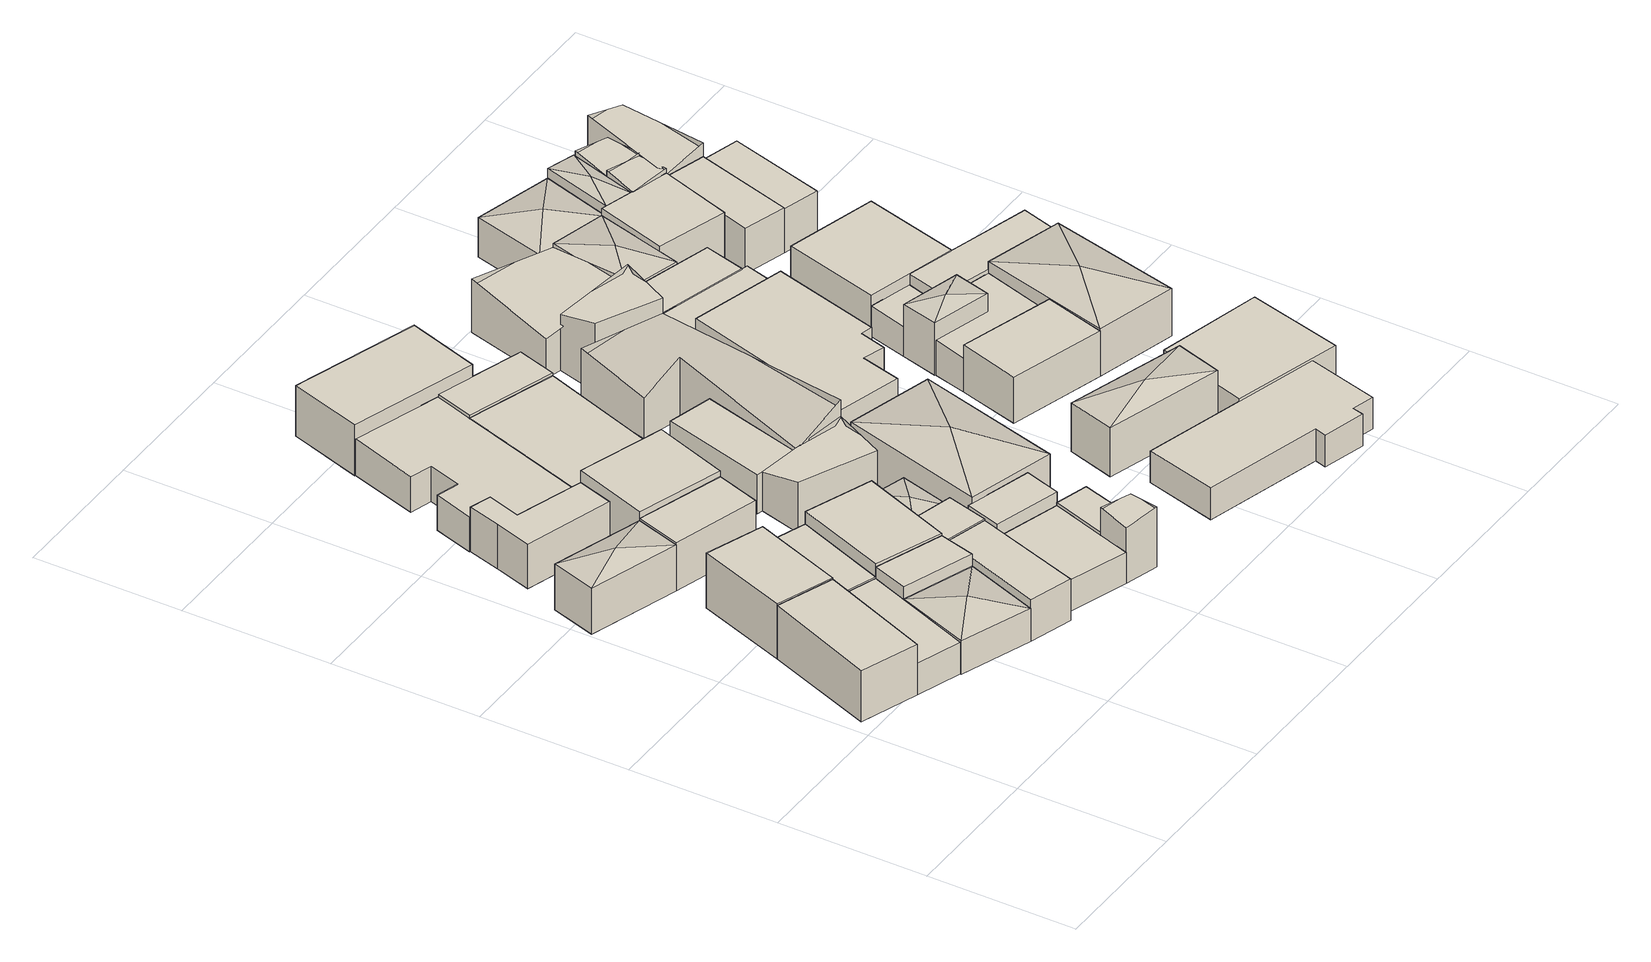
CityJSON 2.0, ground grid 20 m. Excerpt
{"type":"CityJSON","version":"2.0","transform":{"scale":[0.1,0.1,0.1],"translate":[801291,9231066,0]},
"CityObjects":{
"building1":{"type":"Building","attributes":{"Building Type":"Residential","Roof Shape":"shed","Roof Material":"Concrete Aluminum Tile","Roof Material Code":2,"Roof Direction":"northwest","Building Height":7.17,"Roof Slope":19.3,"Footprint Area":129,"Solar PV Capacity Low":16.15,"Solar PV Capacity High":21.21,"Solar Annual Energy Low":23291,"Solar Annual Energy High":30696,"Suitable PV Area":96.43},"geometry":[{"type":"MultiSurface","lod":"2.2","boundaries":[[[0,1,2,3]],[[3,2,4,5]],[[2,1,6,4]],[[1,0,7,6]],[[0,3,5,7]],[[5,4,6,7]]]}]},
"building2":{"type":"Building","attributes":{"Building Type":"Residential","Roof Shape":"shed","Roof Material":"Concrete Aluminum Tile","Roof Material Code":2,"Roof Direction":"northwest","Building Height":4.5,"Roof Slope":16.7,"Footprint Area":99.71,"Solar PV Capacity Low":12.48,"Solar PV Capacity High":16.4,"Solar Annual Energy Low":18002,"Solar Annual Energy High":23725,"Suitable PV Area":74.53},"geometry":[{"type":"MultiSurface","lod":"2.2","boundaries":[[[2,8,9,3]],[[3,9,10,11]],[[9,8,12,10]],[[8,2,13,12]],[[2,3,11,13]],[[11,10,12,13]]]}]},
"building3":{"type":"Building","attributes":{"Building Type":"Residential","Roof Shape":"hip","Roof Material":"Concrete Aluminum Tile","Roof Material Code":2,"Roof Direction":"northwest","Building Height":6.46,"Roof Slope":28.1,"Footprint Area":82.65,"Solar PV Capacity Low":10.35,"Solar PV Capacity High":13.59,"Solar Annual Energy Low":14922,"Solar Annual Energy High":19666,"Suitable PV Area":61.78},"geometry":[{"type":"MultiSurface","lod":"2.2","boundaries":[[[14,15,16,17]],[[17,16,18,19]],[[16,15,20,18]],[[15,14,21,20]],[[14,17,19,21]],[[19,18,22]],[[18,20,22]],[[20,21,22]],[[21,19,22]]]}]},
"building4":{"type":"Building","attributes":{"Building Type":"Residential","Roof Shape":"flat","Roof Material":"Concrete Aluminum Tile","Roof Material Code":2,"Roof Direction":"northwest","Building Height":7.8,"Roof Slope":9,"Footprint Area":106.46,"Solar PV Capacity Low":13.33,"Solar PV Capacity High":17.51,"Solar Annual Energy Low":19221,"Solar Annual Energy High":25332,"Suitable PV Area":79.58},"geometry":[{"type":"MultiSurface","lod":"2.2","boundaries":[[[23,24,0,3]],[[3,0,25,26]],[[0,24,27,25]],[[24,23,28,27]],[[23,3,26,28]],[[26,25,27,28]]]}]},
"building5":{"type":"Building","attributes":{"Building Type":"Residential","Roof Shape":"hip","Roof Material":"Concrete Aluminum Tile","Roof Material Code":2,"Roof Direction":"northwest","Building Height":4.72,"Roof Slope":23.1,"Footprint Area":108.18,"Solar PV Capacity Low":13.54,"Solar PV Capacity High":17.79,"Solar Annual Energy Low":19531,"Solar Annual Energy High":25740,"Suitable PV Area":80.86},"geometry":[{"type":"MultiSurface","lod":"2.2","boundaries":[[[29,30,31,32]],[[32,31,33,34]],[[31,30,35,33]],[[30,29,36,35]],[[29,32,34,36]],[[34,33,37]],[[33,35,37]],[[35,36,37]],[[36,34,37]]]}]},
"building6":{"type":"Building","attributes":{"Building Type":"Residential","Roof Shape":"shed","Roof Material":"Concrete Aluminum Tile","Roof Material Code":2,"Roof Direction":"northwest","Building Height":4.98,"Roof Slope":14.5,"Footprint Area":81.51,"Solar PV Capacity Low":10.21,"Solar PV Capacity High":13.4,"Solar Annual Energy Low":14716,"Solar Annual Energy High":19394,"Suitable PV Area":60.93},"geometry":[{"type":"MultiSurface","lod":"2.2","boundaries":[[[9,38,23,3]],[[3,23,39,40]],[[23,38,41,39]],[[38,9,42,41]],[[9,3,40,42]],[[40,39,41,42]]]}]},
"building7":{"type":"Building","attributes":{"Building Type":"Residential","Roof Shape":"flat","Roof Material":"Concrete Aluminum Tile","Roof Material Code":2,"Roof Direction":"northwest","Building Height":6.32,"Roof Slope":8,"Footprint Area":77.72,"Solar PV Capacity Low":9.73,"Solar PV Capacity High":12.78,"Solar Annual Energy Low":14032,"Solar Annual Energy High":18493,"Suitable PV Area":58.1},"geometry":[{"type":"MultiSurface","lod":"2.2","boundaries":[[[43,44,45,46,47,48,49]],[[49,48,50,51]],[[48,47,52,50]],[[47,46,53,52]],[[46,45,54,53]],[[45,44,55,54]],[[44,43,56,55]],[[43,49,51,56]],[[51,50,52,53,54,55,56]]]}]},
"building8":{"type":"Building","attributes":{"Building Type":"Residential","Roof Shape":"flat","Roof Material":"Concrete Aluminum Tile","Roof Material Code":2,"Roof Direction":"northwest","Building Height":6.38,"Roof Slope":11.3,"Footprint Area":50.62,"Solar PV Capacity Low":6.34,"Solar PV Capacity High":8.32,"Solar Annual Energy Low":9139,"Solar Annual Energy High":12044,"Suitable PV Area":37.84},"geometry":[{"type":"MultiSurface","lod":"2.2","boundaries":[[[32,31,57,9]],[[9,57,58,59]],[[57,31,60,58]],[[31,32,61,60]],[[32,9,59,61]],[[59,58,60,61]]]}]},
"building9":{"type":"Building","attributes":{"Building Type":"Residential","Roof Shape":"flat","Roof Material":"Concrete Aluminum Tile","Roof Material Code":2,"Roof Direction":"northwest","Building Height":6.8,"Roof Slope":14.4,"Footprint Area":77.72,"Solar PV Capacity Low":9.73,"Solar PV Capacity High":12.78,"Solar Annual Energy Low":14032,"Solar Annual Energy High":18493,"Suitable PV Area":58.1},"geometry":[{"type":"MultiSurface","lod":"2.2","boundaries":[[[17,16,62,63]],[[63,62,64,65]],[[62,16,66,64]],[[16,17,67,66]],[[17,63,65,67]],[[65,64,66,67]]]}]},
"building10":{"type":"Building","attributes":{"Building Type":"Residential","Roof Shape":"flat","Roof Material":"Concrete Aluminum Tile","Roof Material Code":2,"Roof Direction":"northwest","Building Height":5.94,"Roof Slope":6.5,"Footprint Area":90.03,"Solar PV Capacity Low":11.27,"Solar PV Capacity High":14.81,"Solar Annual Energy Low":16255,"Solar Annual Energy High":21423,"Suitable PV Area":67.3},"geometry":[{"type":"MultiSurface","lod":"2.2","boundaries":[[[68,31,30,69,70]],[[70,69,71,72]],[[69,30,73,71]],[[30,31,74,73]],[[31,68,75,74]],[[68,70,72,75]],[[72,71,73,74,75]]]}]},
"building11":{"type":"Building","attributes":{"Building Type":"Residential","Roof Shape":"shed","Roof Material":"Concrete Aluminum Tile","Roof Material Code":2,"Roof Direction":"northwest","Building Height":6.7,"Roof Slope":11,"Footprint Area":125.44,"Solar PV Capacity Low":15.71,"Solar PV Capacity High":20.63,"Solar Annual Energy Low":22647,"Solar Annual Energy High":29847,"Suitable PV Area":93.77},"geometry":[{"type":"MultiSurface","lod":"2.2","boundaries":[[[9,57,76,38]],[[38,76,77,78]],[[76,57,79,77]],[[57,9,80,79]],[[9,38,78,80]],[[78,77,79,80]]]}]},
"building12":{"type":"Building","attributes":{"Building Type":"Residential","Roof Shape":"shed","Roof Material":"Concrete Aluminum Tile","Roof Material Code":2,"Roof Direction":"northwest","Building Height":4.78,"Roof Slope":12.4,"Footprint Area":281.72,"Solar PV Capacity Low":35.27,"Solar PV Capacity High":46.33,"Solar Annual Energy Low":50863,"Solar Annual Energy High":67034,"Suitable PV Area":210.59},"geometry":[{"type":"MultiSurface","lod":"2.2","boundaries":[[[81,82,83,84,85,86,45,44,43,87]],[[87,43,88,89]],[[43,44,90,88]],[[44,45,91,90]],[[45,86,92,91]],[[86,85,93,92]],[[85,84,94,93]],[[84,83,95,94]],[[83,82,96,95]],[[82,81,97,96]],[[81,87,89,97]],[[89,88,90,91,92,93,94,95,96,97]]]}]},
"building13":{"type":"Building","attributes":{"Building Type":"Residential","Roof Shape":"shed","Roof Material":"Concrete Aluminum Tile","Roof Material Code":2,"Roof Direction":"northwest","Building Height":7.6,"Roof Slope":17.8,"Footprint Area":127.22,"Solar PV Capacity Low":15.93,"Solar PV Capacity High":20.92,"Solar Annual Energy Low":22968,"Solar Annual Energy High":30271,"Suitable PV Area":95.1},"geometry":[{"type":"MultiSurface","lod":"2.2","boundaries":[[[43,17,63,98]],[[98,63,99,100]],[[63,17,101,99]],[[17,43,102,101]],[[43,98,100,102]],[[100,99,101,102]]]}]},
"building14":{"type":"Building","attributes":{"Building Type":"Residential","Roof Shape":"flat","Roof Material":"Concrete Aluminum Tile","Roof Material Code":2,"Roof Direction":"northwest","Building Height":6.13,"Roof Slope":7.3,"Footprint Area":34.26,"Solar PV Capacity Low":4.29,"Solar PV Capacity High":5.63,"Solar Annual Energy Low":6186,"Solar Annual Energy High":8153,"Suitable PV Area":25.61},"geometry":[{"type":"MultiSurface","lod":"2.2","boundaries":[[[103,57,68,70,104]],[[104,70,105,106]],[[70,68,107,105]],[[68,57,108,107]],[[57,103,109,108]],[[103,104,106,109]],[[106,105,107,108,109]]]}]},
"building15":{"type":"Building","attributes":{"Building Type":"Residential","Roof Shape":"shed","Roof Material":"Concrete Aluminum Tile","Roof Material Code":2,"Roof Direction":"northwest","Building Height":4.36,"Roof Slope":18.8,"Footprint Area":109.2,"Solar PV Capacity Low":13.67,"Solar PV Capacity High":17.96,"Solar Annual Energy Low":19716,"Solar Annual Energy High":25984,"Suitable PV Area":81.63},"geometry":[{"type":"MultiSurface","lod":"2.2","boundaries":[[[110,111,112,113]],[[113,112,114,115]],[[112,111,116,114]],[[111,110,117,116]],[[110,113,115,117]],[[115,114,116,117]]]}]},
"building16":{"type":"Building","attributes":{"Building Type":"Residential","Roof Shape":"hip","Roof Material":"Concrete Aluminum Tile","Roof Material Code":2,"Roof Direction":"northwest","Building Height":4.86,"Roof Slope":23.9,"Footprint Area":41.32,"Solar PV Capacity Low":5.17,"Solar PV Capacity High":6.8,"Solar Annual Energy Low":7461,"Solar Annual Energy High":9833,"Suitable PV Area":30.89},"geometry":[{"type":"MultiSurface","lod":"2.2","boundaries":[[[76,103,104,118]],[[118,104,119,120]],[[104,103,121,119]],[[103,76,122,121]],[[76,118,120,122]],[[120,119,123]],[[119,121,123]],[[121,122,123]],[[122,120,123]]]}]},
"building17":{"type":"Building","attributes":{"Building Type":"Residential","Roof Shape":"gable","Roof Material":"Concrete Aluminum Tile","Roof Material Code":2,"Roof Direction":"northwest","Building Height":7.89,"Roof Slope":29.7,"Footprint Area":21.33,"Solar PV Capacity Low":2.67,"Solar PV Capacity High":3.51,"Solar Annual Energy Low":3851,"Solar Annual Energy High":5075,"Suitable PV Area":15.94},"geometry":[{"type":"MultiSurface","lod":"2.2","boundaries":[[[124,125,112,126]],[[126,112,127,128]],[[112,125,129,127]],[[125,124,130,129]],[[124,126,128,130]],[[128,127,129,130]]]}]},
"building18":{"type":"Building","attributes":{"Building Type":"Residential","Roof Shape":"shed","Roof Material":"Concrete Aluminum Tile","Roof Material Code":2,"Roof Direction":"northwest","Building Height":5.64,"Roof Slope":15.9,"Footprint Area":45.85,"Solar PV Capacity Low":5.74,"Solar PV Capacity High":7.54,"Solar Annual Energy Low":8278,"Solar Annual Energy High":10909,"Suitable PV Area":34.27},"geometry":[{"type":"MultiSurface","lod":"2.2","boundaries":[[[131,132,133,134]],[[134,133,135,136]],[[133,132,137,135]],[[132,131,138,137]],[[131,134,136,138]],[[136,135,137,138]]]}]},
"building19":{"type":"Building","attributes":{"Building Type":"Residential","Roof Shape":"shed","Roof Material":"Concrete Aluminum Tile","Roof Material Code":2,"Roof Direction":"northwest","Building Height":4.71,"Roof Slope":15.6,"Footprint Area":238.83,"Solar PV Capacity Low":29.9,"Solar PV Capacity High":39.28,"Solar Annual Energy Low":43119,"Solar Annual Energy High":56828,"Suitable PV Area":178.53},"geometry":[{"type":"MultiSurface","lod":"2.2","boundaries":[[[139,43,98,140]],[[140,98,141,142]],[[98,43,88,141]],[[43,139,143,88]],[[139,140,142,143]],[[142,141,88,143]]]}]},
"building20":{"type":"Building","attributes":{"Building Type":"Residential","Roof Shape":"shed","Roof Material":"Concrete Aluminum Tile","Roof Material Code":2,"Roof Direction":"northwest","Building Height":4.92,"Roof Slope":11.4,"Footprint Area":35.72,"Solar PV Capacity Low":4.47,"Solar PV Capacity High":5.87,"Solar Annual Energy Low":6449,"Solar Annual Energy High":8499,"Suitable PV Area":26.7},"geometry":[{"type":"MultiSurface","lod":"2.2","boundaries":[[[113,125,124,144]],[[144,124,145,146]],[[124,125,147,145]],[[125,113,148,147]],[[113,144,146,148]],[[146,145,147,148]]]}]},
"building21":{"type":"Building","attributes":{"Building Type":"Residential","Roof Shape":"gable","Roof Material":"Concrete Aluminum Tile","Roof Material Code":2,"Roof Direction":"northwest","Building Height":5.52,"Roof Slope":29.5,"Footprint Area":73.89,"Solar PV Capacity Low":9.25,"Solar PV Capacity High":12.15,"Solar Annual Energy Low":13341,"Solar Annual Energy High":17582,"Suitable PV Area":55.23},"geometry":[{"type":"MultiSurface","lod":"2.2","boundaries":[[[149,150,151,152]],[[152,151,153,154]],[[151,150,155,153]],[[150,149,156,155]],[[149,152,154,156]],[[154,153,155,156]]]}]},
"building22":{"type":"Building","attributes":{"Building Type":"Residential","Roof Shape":"flat","Roof Material":"Concrete Aluminum Tile","Roof Material Code":2,"Roof Direction":"northwest","Building Height":7.18,"Roof Slope":12.6,"Footprint Area":183.35,"Solar PV Capacity Low":22.96,"Solar PV Capacity High":30.15,"Solar Annual Energy Low":33102,"Solar Annual Energy High":43626,"Suitable PV Area":137.05},"geometry":[{"type":"MultiSurface","lod":"2.2","boundaries":[[[157,158,159,160]],[[160,159,161,162]],[[159,158,163,161]],[[158,157,164,163]],[[157,160,162,164]],[[162,161,163,164]]]}]},
"building23":{"type":"Building","attributes":{"Building Type":"Residential","Roof Shape":"flat","Roof Material":"Concrete Aluminum Tile","Roof Material Code":2,"Roof Direction":"northwest","Building Height":5.54,"Roof Slope":7.2,"Footprint Area":92.63,"Solar PV Capacity Low":11.6,"Solar PV Capacity High":15.23,"Solar Annual Energy Low":16723,"Solar Annual Energy High":22040,"Suitable PV Area":69.24},"geometry":[{"type":"MultiSurface","lod":"2.2","boundaries":[[[165,166,167,168]],[[168,167,169,170]],[[167,166,171,169]],[[166,165,172,171]],[[165,168,170,172]],[[170,169,171,172]]]}]},
"building24":{"type":"Building","attributes":{"Building Type":"Residential","Roof Shape":"flat","Roof Material":"Concrete Aluminum Tile","Roof Material Code":2,"Roof Direction":"northwest","Building Height":5.53,"Roof Slope":14.9,"Footprint Area":69.94,"Solar PV Capacity Low":8.76,"Solar PV Capacity High":11.5,"Solar Annual Energy Low":12627,"Solar Annual Energy High":16642,"Suitable PV Area":52.28},"geometry":[{"type":"MultiSurface","lod":"2.2","boundaries":[[[87,139,140,173]],[[173,140,174,175]],[[140,139,176,174]],[[139,87,177,176]],[[87,173,175,177]],[[175,174,176,177]]]}]},
"building25":{"type":"Building","attributes":{"Building Type":"Residential","Roof Shape":"hip","Roof Material":"Concrete Aluminum Tile","Roof Material Code":2,"Roof Direction":"northwest","Building Height":6.61,"Roof Slope":27.4,"Footprint Area":249.49,"Solar PV Capacity Low":31.24,"Solar PV Capacity High":41.03,"Solar Annual Energy Low":45043,"Solar Annual Energy High":59363,"Suitable PV Area":186.49},"geometry":[{"type":"MultiSurface","lod":"2.2","boundaries":[[[178,179,180,181]],[[181,180,182,183]],[[180,179,184,182]],[[179,178,185,184]],[[178,181,183,185]],[[183,182,186]],[[182,184,186]],[[184,185,186]],[[185,183,186]]]}]},
"building26":{"type":"Building","attributes":{"Building Type":"Residential","Roof Shape":"gable","Roof Material":"Concrete Aluminum Tile","Roof Material Code":2,"Roof Direction":"northwest","Building Height":5.82,"Roof Slope":31,"Footprint Area":272.13,"Solar PV Capacity Low":34.07,"Solar PV Capacity High":44.75,"Solar Annual Energy Low":49132,"Solar Annual Energy High":64751,"Suitable PV Area":203.42},"geometry":[{"type":"MultiSurface","lod":"2.2","boundaries":[[[187,188,189,168,152,190]],[[190,152,191,192]],[[152,168,193,191]],[[168,189,194,193]],[[189,188,195,194]],[[188,187,196,195]],[[187,190,192,196]],[[192,191,193,194,195,196]]]}]},
"building27":{"type":"Building","attributes":{"Building Type":"Residential","Roof Shape":"flat","Roof Material":"Concrete Aluminum Tile","Roof Material Code":2,"Roof Direction":"northwest","Building Height":7.97,"Roof Slope":6,"Footprint Area":299.37,"Solar PV Capacity Low":37.48,"Solar PV Capacity High":49.23,"Solar Annual Energy Low":54049,"Solar Annual Energy High":71233,"Suitable PV Area":223.78},"geometry":[{"type":"MultiSurface","lod":"2.2","boundaries":[[[197,198,199,200,201,202,203,204]],[[204,203,205,206]],[[203,202,207,205]],[[202,201,208,207]],[[201,200,209,208]],[[200,199,210,209]],[[199,198,211,210]],[[198,197,212,211]],[[197,204,206,212]],[[206,205,207,208,209,210,211,212]]]}]},
"building28":{"type":"Building","attributes":{"Building Type":"Residential","Roof Shape":"gable","Roof Material":"Concrete Aluminum Tile","Roof Material Code":2,"Roof Direction":"northwest","Building Height":7.98,"Roof Slope":34.5,"Footprint Area":61.63,"Solar PV Capacity Low":7.72,"Solar PV Capacity High":10.14,"Solar Annual Energy Low":11128,"Solar Annual Energy High":14665,"Suitable PV Area":46.07},"geometry":[{"type":"MultiSurface","lod":"2.2","boundaries":[[[213,214,190,215]],[[215,190,216,217]],[[190,214,218,216]],[[214,213,219,218]],[[213,215,217,219]],[[217,216,218,219]]]}]},
"building29":{"type":"Building","attributes":{"Building Type":"Residential","Roof Shape":"flat","Roof Material":"Concrete Glazed Tile","Roof Material Code":1,"Roof Direction":"northwest","Building Height":4.52,"Roof Slope":13.6,"Footprint Area":266.67,"Solar PV Capacity Low":33.39,"Solar PV Capacity High":43.85,"Solar Annual Energy Low":48146,"Solar Annual Energy High":63452,"Suitable PV Area":199.34},"geometry":[{"type":"MultiSurface","lod":"2.2","boundaries":[[[220,221,222,223,224,225,226,227]],[[227,226,228,229]],[[226,225,230,228]],[[225,224,231,230]],[[224,223,232,231]],[[223,222,233,232]],[[222,221,234,233]],[[221,220,235,234]],[[220,227,229,235]],[[229,228,230,231,232,233,234,235]]]}]},
"building30":{"type":"Building","attributes":{"Building Type":"Residential","Roof Shape":"hip","Roof Material":"Concrete Aluminum Tile","Roof Material Code":2,"Roof Direction":"northwest","Building Height":6.88,"Roof Slope":28.7,"Footprint Area":110.17,"Solar PV Capacity Low":13.79,"Solar PV Capacity High":18.12,"Solar Annual Energy Low":19890,"Solar Annual Energy High":26213,"Suitable PV Area":82.35},"geometry":[{"type":"MultiSurface","lod":"2.2","boundaries":[[[236,237,238,239]],[[239,238,240,241]],[[238,237,242,240]],[[237,236,243,242]],[[236,239,241,243]],[[241,240,244]],[[240,242,244]],[[242,243,244]],[[243,241,244]]]}]},
"building31":{"type":"Building","attributes":{"Building Type":"Residential","Roof Shape":"gable","Roof Material":"Concrete Aluminum Tile","Roof Material Code":2,"Roof Direction":"northwest","Building Height":5.63,"Roof Slope":34.7,"Footprint Area":161.15,"Solar PV Capacity Low":20.18,"Solar PV Capacity High":26.5,"Solar Annual Energy Low":29094,"Solar Annual Energy High":38343,"Suitable PV Area":120.46},"geometry":[{"type":"MultiSurface","lod":"2.2","boundaries":[[[245,246,215,247]],[[247,215,248,249]],[[215,246,250,248]],[[246,245,251,250]],[[245,247,249,251]],[[249,248,250,251]]]}]},
"building32":{"type":"Building","attributes":{"Building Type":"Residential","Roof Shape":"flat","Roof Material":"Concrete Aluminum Tile","Roof Material Code":2,"Roof Direction":"northwest","Building Height":5.84,"Roof Slope":14.8,"Footprint Area":75.65,"Solar PV Capacity Low":9.47,"Solar PV Capacity High":12.44,"Solar Annual Energy Low":13658,"Solar Annual Energy High":18000,"Suitable PV Area":56.55},"geometry":[{"type":"MultiSurface","lod":"2.2","boundaries":[[[190,202,201,252]],[[252,201,253,254]],[[201,202,255,253]],[[202,190,192,255]],[[190,252,254,192]],[[254,253,255,192]]]}]},
"building33":{"type":"Building","attributes":{"Building Type":"Residential","Roof Shape":"shed","Roof Material":"Concrete Aluminum Tile","Roof Material Code":2,"Roof Direction":"northwest","Building Height":6.44,"Roof Slope":11.5,"Footprint Area":113.41,"Solar PV Capacity Low":14.2,"Solar PV Capacity High":18.65,"Solar Annual Energy Low":20476,"Solar Annual Energy High":26985,"Suitable PV Area":84.77},"geometry":[{"type":"MultiSurface","lod":"2.2","boundaries":[[[256,257,258,259]],[[259,258,260,261]],[[258,257,262,260]],[[257,256,263,262]],[[256,259,261,263]],[[261,260,262,263]]]}]},
"building34":{"type":"Building","attributes":{"Building Type":"Residential","Roof Shape":"flat","Roof Material":"Clay Tile Shingle","Roof Material Code":3,"Roof Direction":"northwest","Building Height":5.9,"Roof Slope":10.7,"Footprint Area":72.54,"Solar PV Capacity Low":9.08,"Solar PV Capacity High":11.93,"Solar Annual Energy Low":13096,"Solar Annual Energy High":17259,"Suitable PV Area":54.22},"geometry":[{"type":"MultiSurface","lod":"2.2","boundaries":[[[215,190,264,265]],[[265,264,266,267]],[[264,190,268,266]],[[190,215,269,268]],[[215,265,267,269]],[[267,266,268,269]]]}]},
"building35":{"type":"Building","attributes":{"Building Type":"Residential","Roof Shape":"hip","Roof Material":"Concrete Aluminum Tile","Roof Material Code":2,"Roof Direction":"northwest","Building Height":7.4,"Roof Slope":22.9,"Footprint Area":43.27,"Solar PV Capacity Low":5.42,"Solar PV Capacity High":7.12,"Solar Annual Energy Low":7813,"Solar Annual Energy High":10296,"Suitable PV Area":32.35},"geometry":[{"type":"MultiSurface","lod":"2.2","boundaries":[[[270,271,272,273]],[[273,272,274,275]],[[272,271,276,274]],[[271,270,277,276]],[[270,273,275,277]],[[275,274,278]],[[274,276,278]],[[276,277,278]],[[277,275,278]]]}]},
"building36":{"type":"Building","attributes":{"Building Type":"Residential","Roof Shape":"shed","Roof Material":"Concrete Aluminum Tile","Roof Material Code":2,"Roof Direction":"northwest","Building Height":4.71,"Roof Slope":19.7,"Footprint Area":89.56,"Solar PV Capacity Low":11.21,"Solar PV Capacity High":14.73,"Solar Annual Energy Low":16170,"Solar Annual Energy High":21311,"Suitable PV Area":66.95},"geometry":[{"type":"MultiSurface","lod":"2.2","boundaries":[[[273,279,256,259,280,270]],[[270,280,281,282]],[[280,259,283,281]],[[259,256,284,283]],[[256,279,285,284]],[[279,273,286,285]],[[273,270,282,286]],[[282,281,283,284,285,286]]]}]},
"building37":{"type":"Building","attributes":{"Building Type":"Residential","Roof Shape":"hip","Roof Material":"Clay Tile Shingle","Roof Material Code":3,"Roof Direction":"northwest","Building Height":6.21,"Roof Slope":26.3,"Footprint Area":97.22,"Solar PV Capacity Low":12.17,"Solar PV Capacity High":15.99,"Solar Annual Energy Low":17552,"Solar Annual Energy High":23133,"Suitable PV Area":72.67},"geometry":[{"type":"MultiSurface","lod":"2.2","boundaries":[[[287,247,215,288]],[[288,215,289,290]],[[215,247,291,289]],[[247,287,292,291]],[[287,288,290,292]],[[290,289,293]],[[289,291,293]],[[291,292,293]],[[292,290,293]]]}]},
"building38":{"type":"Building","attributes":{"Building Type":"Residential","Roof Shape":"shed","Roof Material":"Concrete Aluminum Tile","Roof Material Code":2,"Roof Direction":"northwest","Building Height":4.11,"Roof Slope":15.9,"Footprint Area":33.38,"Solar PV Capacity Low":4.18,"Solar PV Capacity High":5.49,"Solar Annual Energy Low":6027,"Solar Annual Energy High":7943,"Suitable PV Area":24.95},"geometry":[{"type":"MultiSurface","lod":"2.2","boundaries":[[[294,271,295,296]],[[296,295,297,298]],[[295,271,299,297]],[[271,294,300,299]],[[294,296,298,300]],[[298,297,299,300]]]}]},
"building39":{"type":"Building","attributes":{"Building Type":"Residential","Roof Shape":"flat","Roof Material":"Concrete Aluminum Tile","Roof Material Code":2,"Roof Direction":"northwest","Building Height":4.84,"Roof Slope":5.9,"Footprint Area":196.15,"Solar PV Capacity Low":24.56,"Solar PV Capacity High":32.26,"Solar Annual Energy Low":35413,"Solar Annual Energy High":46672,"Suitable PV Area":146.62},"geometry":[{"type":"MultiSurface","lod":"2.2","boundaries":[[[301,302,303,304]],[[304,303,305,306]],[[303,302,307,305]],[[302,301,308,307]],[[301,304,306,308]],[[306,305,307,308]]]}]},
"building40":{"type":"Building","attributes":{"Building Type":"Residential","Roof Shape":"hip","Roof Material":"Concrete Aluminum Tile","Roof Material Code":2,"Roof Direction":"northwest","Building Height":5.63,"Roof Slope":22.5,"Footprint Area":110.93,"Solar PV Capacity Low":13.89,"Solar PV Capacity High":18.24,"Solar Annual Energy Low":20028,"Solar Annual Energy High":26395,"Suitable PV Area":82.92},"geometry":[{"type":"MultiSurface","lod":"2.2","boundaries":[[[309,310,311,312]],[[312,311,313,314]],[[311,310,315,313]],[[310,309,316,315]],[[309,312,314,316]],[[314,313,317]],[[313,315,317]],[[315,316,317]],[[316,314,317]]]}]},
"building41":{"type":"Building","attributes":{"Building Type":"Residential","Roof Shape":"hip","Roof Material":"Concrete Aluminum Tile","Roof Material Code":2,"Roof Direction":"northwest","Building Height":6.72,"Roof Slope":27,"Footprint Area":206.39,"Solar PV Capacity Low":25.84,"Solar PV Capacity High":33.94,"Solar Annual Energy Low":37263,"Solar Annual Energy High":49110,"Suitable PV Area":154.28},"geometry":[{"type":"MultiSurface","lod":"2.2","boundaries":[[[280,258,318,319]],[[319,318,320,321]],[[318,258,322,320]],[[258,280,323,322]],[[280,319,321,323]],[[321,320,324]],[[320,322,324]],[[322,323,324]],[[323,321,324]]]}]},
"building42":{"type":"Building","attributes":{"Building Type":"Residential","Roof Shape":"shed","Roof Material":"Concrete Aluminum Tile","Roof Material Code":2,"Roof Direction":"northwest","Building Height":6.81,"Roof Slope":16.1,"Footprint Area":99.5,"Solar PV Capacity Low":12.46,"Solar PV Capacity High":16.36,"Solar Annual Energy Low":17964,"Solar Annual Energy High":23675,"Suitable PV Area":74.37},"geometry":[{"type":"MultiSurface","lod":"2.2","boundaries":[[[287,325,326,327]],[[327,326,328,329]],[[326,325,330,328]],[[325,287,331,330]],[[287,327,329,331]],[[329,328,330,331]]]}]},
"building43":{"type":"Building","attributes":{"Building Type":"Residential","Roof Shape":"flat","Roof Material":"Concrete Aluminum Tile","Roof Material Code":2,"Roof Direction":"northwest","Building Height":5.76,"Roof Slope":14.7,"Footprint Area":171.35,"Solar PV Capacity Low":21.45,"Solar PV Capacity High":28.18,"Solar Annual Energy Low":30937,"Solar Annual Energy High":40772,"Suitable PV Area":128.09},"geometry":[{"type":"MultiSurface","lod":"2.2","boundaries":[[[332,294,333,334]],[[334,333,335,336]],[[333,294,337,335]],[[294,332,338,337]],[[332,334,336,338]],[[336,335,337,338]]]}]},
"building44":{"type":"Building","attributes":{"Building Type":"Residential","Roof Shape":"shed","Roof Material":"Concrete Aluminum Tile","Roof Material Code":2,"Roof Direction":"northwest","Building Height":5.55,"Roof Slope":13.6,"Footprint Area":100.58,"Solar PV Capacity Low":12.59,"Solar PV Capacity High":16.54,"Solar Annual Energy Low":18159,"Solar Annual Energy High":23932,"Suitable PV Area":75.18},"geometry":[{"type":"MultiSurface","lod":"2.2","boundaries":[[[295,319,339,296]],[[296,339,340,341]],[[339,319,342,340]],[[319,295,343,342]],[[295,296,341,343]],[[341,340,342,343]]]}]},
"building45":{"type":"Building","attributes":{"Building Type":"Residential","Roof Shape":"hip","Roof Material":"Concrete Aluminum Tile","Roof Material Code":2,"Roof Direction":"northwest","Building Height":6.96,"Roof Slope":25.1,"Footprint Area":40.03,"Solar PV Capacity Low":5.01,"Solar PV Capacity High":6.58,"Solar Annual Energy Low":7227,"Solar Annual Energy High":9524,"Suitable PV Area":29.92},"geometry":[{"type":"MultiSurface","lod":"2.2","boundaries":[[[344,312,311,345]],[[345,311,346,347]],[[311,312,348,346]],[[312,344,349,348]],[[344,345,347,349]],[[347,346,350]],[[346,348,350]],[[348,349,350]],[[349,347,350]]]}]},
"building46":{"type":"Building","attributes":{"Building Type":"Residential","Roof Shape":"shed","Roof Material":"Concrete Aluminum Tile","Roof Material Code":2,"Roof Direction":"northwest","Building Height":6.39,"Roof Slope":12.4,"Footprint Area":79.04,"Solar PV Capacity Low":9.9,"Solar PV Capacity High":13,"Solar Annual Energy Low":14270,"Solar Annual Energy High":18807,"Suitable PV Area":59.08},"geometry":[{"type":"MultiSurface","lod":"2.2","boundaries":[[[351,352,353,327]],[[327,353,354,355]],[[353,352,356,354]],[[352,351,357,356]],[[351,327,355,357]],[[355,354,356,357]]]}]},
"building47":{"type":"Building","attributes":{"Building Type":"Residential","Roof Shape":"gable","Roof Material":"Concrete Aluminum Tile","Roof Material Code":2,"Roof Direction":"northwest","Building Height":7.23,"Roof Slope":29.5,"Footprint Area":23.94,"Solar PV Capacity Low":3,"Solar PV Capacity High":3.94,"Solar Annual Energy Low":4322,"Solar Annual Energy High":5696,"Suitable PV Area":17.9},"geometry":[{"type":"MultiSurface","lod":"2.2","boundaries":[[[358,359,345,327]],[[327,345,360,361]],[[345,359,362,360]],[[359,358,363,362]],[[358,327,361,363]],[[361,360,362,363]]]}]},
"building48":{"type":"Building","attributes":{"Building Type":"Residential","Roof Shape":"gable","Roof Material":"Concrete Aluminum Tile","Roof Material Code":2,"Roof Direction":"northwest","Building Height":6.99,"Roof Slope":27.8,"Footprint Area":27.77,"Solar PV Capacity Low":3.48,"Solar PV Capacity High":4.57,"Solar Annual Energy Low":5014,"Solar Annual Energy High":6608,"Suitable PV Area":20.76},"geometry":[{"type":"MultiSurface","lod":"2.2","boundaries":[[[364,365,359,358]],[[358,359,366,367]],[[359,365,368,366]],[[365,364,369,368]],[[364,358,367,369]],[[367,366,368,369]]]}]},
"building49":{"type":"Building","attributes":{"Building Type":"Residential","Roof Shape":"flat","Roof Material":"Concrete Aluminum Tile","Roof Material Code":2,"Roof Direction":"northwest","Building Height":6.16,"Roof Slope":11.1,"Footprint Area":71.1,"Solar PV Capacity Low":8.9,"Solar PV Capacity High":11.69,"Solar Annual Energy Low":12837,"Solar Annual Energy High":16919,"Suitable PV Area":53.15},"geometry":[{"type":"MultiSurface","lod":"2.2","boundaries":[[[370,353,352,371]],[[371,352,372,373]],[[352,353,374,372]],[[353,370,375,374]],[[370,371,373,375]],[[373,372,374,375]]]}]},
"building50":{"type":"Building","attributes":{"Building Type":"Residential","Roof Shape":"gable","Roof Material":"Concrete Aluminum Tile","Roof Material Code":2,"Roof Direction":"northwest","Building Height":6.92,"Roof Slope":26.3,"Footprint Area":75.68,"Solar PV Capacity Low":9.48,"Solar PV Capacity High":12.45,"Solar Annual Energy Low":13664,"Solar Annual Energy High":18008,"Suitable PV Area":56.57},"geometry":[{"type":"MultiSurface","lod":"2.2","boundaries":[[[376,377,327,353]],[[353,327,378,379]],[[327,377,380,378]],[[377,376,381,380]],[[376,353,379,381]],[[379,378,380,381]]]}]}
},
"vertices":[
[74,367,0],[19,221,0],[97,193,0],[151,339,0],[97,193,72],[151,339,76],[19,221,72],[74,367,76],
[158,172,0],[211,318,0],[211,318,48],[151,339,48],[158,172,45],[97,193,45],
[24,635,0],[5,574,0],[128,535,0],[147,596,0],[128,535,65],[147,596,65],[5,574,65],[24,635,65],[76,585,74],
[195,460,0],[117,488,0],[74,367,78],[151,339,78],[117,488,78],[195,460,78],
[158,171,0],[254,136,0],[290,236,0],[194,270,0],[290,236,47],[194,270,47],[254,136,47],[158,171,47],[224,203,58],
[255,439,0],[195,460,53],[151,339,50],[255,439,52],[211,318,50],
[178,694,0],[86,723,0],[100,768,0],[71,777,0],[58,732,0],[43,683,0],[163,646,0],[43,683,63],[163,646,63],[58,732,63],[71,777,63],[100,768,63],[86,723,63],[178,694,63],
[303,285,0],[303,285,64],[211,318,64],[290,236,64],[194,270,64],
[246,500,0],[265,559,0],[246,500,68],[265,559,68],[128,535,68],[147,596,68],
[301,278,0],[313,118,0],[360,262,0],[313,118,59],[360,262,59],[254,136,59],[290,236,59],[301,278,59],
[347,406,0],[347,406,69],[255,439,70],[303,285,67],[211,318,68],
[130,967,0],[101,875,0],[131,866,0],[117,822,0],[87,831,0],[70,777,0],[250,929,0],[178,694,48],[250,929,51],[86,723,48],[100,768,49],[70,777,49],[87,831,50],[117,822,50],[131,866,50],[101,875,50],[130,967,52],
[296,657,0],[265,559,76],[296,657,79],[147,596,77],[178,694,80],
[320,332,0],[375,318,0],[360,262,61],[375,318,61],[301,278,61],[303,285,61],[320,332,61],
[353,240,0],[318,131,0],[408,101,0],[442,215,0],[408,101,44],[442,215,47],[318,131,45],[353,240,48],
[395,392,0],[375,318,49],[395,392,49],[320,332,49],[347,406,49],[359,362,55],
[467,131,0],[420,143,0],[454,88,0],[408,101,79],[454,88,85],[420,143,85],[467,131,79],
[376,294,0],[363,247,0],[454,222,0],[467,269,0],[454,222,56],[467,269,58],[363,247,57],[376,294,58],
[233,876,0],[354,838,0],[296,657,47],[354,838,51],[233,876,52],
[487,203,0],[467,131,49],[487,203,50],[420,143,49],[442,215,51],
[313,532,0],[297,474,0],[417,441,0],[432,499,0],[417,441,55],[432,499,72],[297,474,72],[313,532,55],
[160,1065,0],[129,967,0],[300,913,0],[331,1010,0],[300,913,72],[331,1010,72],[129,967,72],[160,1065,72],
[404,658,0],[343,674,0],[305,534,0],[366,517,0],[305,534,55],[366,517,55],[343,674,55],[404,658,55],
[370,891,0],[354,838,55],[370,891,55],[233,876,55],[250,929,55],
[436,488,0],[382,292,0],[501,260,0],[554,456,0],[501,260,66],[554,456,66],[382,292,66],[436,488,66],[468,374,82],
[390,822,0],[363,721,0],[417,706,0],[515,788,0],[432,499,96],[515,788,58],[366,517,60],[417,706,87],[363,721,58],[390,822,73],
[534,530,0],[564,521,0],[574,557,0],[590,553,0],[630,700,0],[500,735,0],[433,500,0],[520,476,0],[433,500,80],[520,476,80],[500,735,80],[630,700,80],[590,553,80],[574,557,80],[564,521,80],[534,530,80],
[427,872,0],[412,816,0],[530,844,0],[515,788,80],[530,844,97],[412,816,97],[427,872,80],
[591,180,0],[565,83,0],[726,40,0],[721,24,0],[779,9,0],[783,24,0],[813,16,0],[839,113,0],[813,16,45],[839,113,45],[783,24,45],[779,9,45],[721,24,45],[726,40,45],[565,83,45],[591,180,45],
[596,289,0],[577,225,0],[737,178,0],[756,241,0],[737,178,69],[756,241,69],[577,225,69],[596,289,69],[667,233,79],
[438,998,0],[405,878,0],[562,964,0],[530,844,76],[562,964,56],[405,878,56],[438,998,76],
[645,754,0],[630,700,58],[645,754,58],[500,735,58],
[631,455,0],[609,374,0],[739,337,0],[760,418,0],[739,337,64],[760,418,66],[609,374,65],[631,455,67],
[636,755,0],[651,811,0],[636,755,59],[651,811,59],[515,788,59],[530,844,59],
[736,528,0],[655,550,0],[642,500,0],[723,478,0],[642,500,74],[723,478,74],[655,550,74],[736,528,74],[689,514,80],
[643,500,0],[785,515,0],[785,515,51],[736,528,51],[760,418,47],[631,455,48],[643,500,50],[723,478,49],
[638,945,0],[605,824,0],[530,844,62],[605,824,62],[562,964,62],[638,945,62],[584,894,72],
[669,602,0],[714,534,0],[728,587,0],[714,534,41],[728,587,43],[655,550,42],[669,602,43],
[764,267,0],[727,143,0],[874,103,0],[907,232,0],[874,103,48],[907,232,48],[727,143,48],[764,267,48],
[568,1068,0],[542,970,0],[646,943,0],[675,1040,0],[646,943,56],[675,1040,56],[542,970,56],[568,1068,56],[608,1005,67],
[849,308,0],[891,486,0],[849,308,67],[891,486,67],[739,337,67],[785,515,67],[816,411,81],
[612,851,0],[709,823,0],[737,918,0],[709,823,68],[737,918,71],[612,851,69],[638,945,72],
[704,731,0],[793,569,0],[827,698,0],[793,569,58],[827,698,58],[669,602,58],[704,731,58],
[905,539,0],[905,539,57],[728,587,58],[891,486,55],[714,534,57],
[713,1028,0],[684,931,0],[646,943,70],[684,931,70],[675,1040,70],[713,1028,70],[680,985,76],
[699,789,0],[757,772,0],[792,902,0],[792,902,66],[737,918,66],[757,772,64],[699,789,64],
[748,961,0],[697,974,0],[684,931,72],[737,918,77],[697,974,78],[748,961,72],
[762,1012,0],[712,1025,0],[697,974,70],[748,961,76],[712,1025,77],[762,1012,70],
[843,888,0],[807,758,0],[757,772,62],[807,758,62],[792,902,62],[843,888,62],
[827,1031,0],[771,1044,0],[737,918,69],[792,902,85],[771,1044,84],[827,1031,69]
]}
